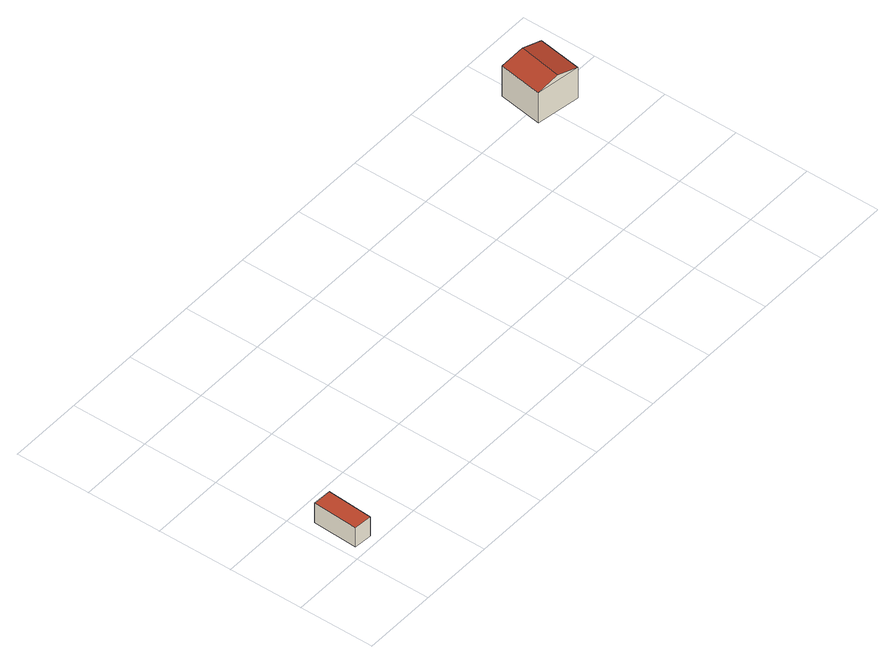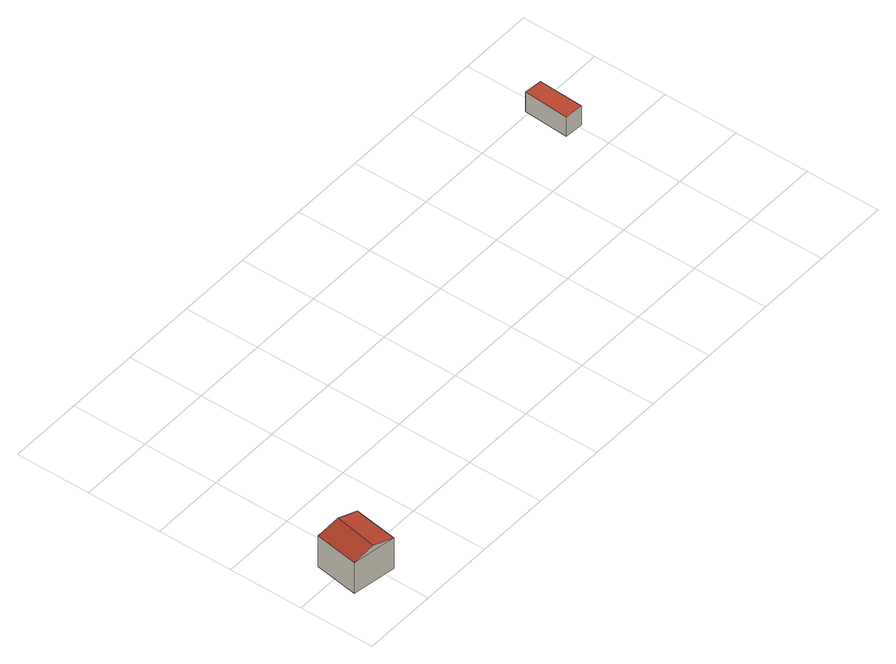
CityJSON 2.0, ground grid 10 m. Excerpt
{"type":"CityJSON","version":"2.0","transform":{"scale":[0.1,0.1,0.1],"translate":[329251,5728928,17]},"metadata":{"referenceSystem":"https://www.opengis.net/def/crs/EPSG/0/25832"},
"CityObjects":{
"building1":{"type":"Building","attributes":{"Geometrietyp2DReferenz":"3000","Gemeindeschluessel":"05170048","function":"31001_3200","roofType":"1000","measuredHeight":2.88},"geometry":[{"type":"Solid","lod":"2","boundaries":[[[[0,1,2,3]],[[4,5,1,0]],[[6,7,5,4]],[[3,2,7,6]],[[4,0,3,6]],[[1,5,7,2]]]],"semantics":{"surfaces":[{"type":"WallSurface"},{"type":"RoofSurface"},{"type":"GroundSurface"}],"values":[[0,0,0,0,1,2]]}}]},
"building2":{"type":"Building","attributes":{"Geometrietyp2DReferenz":"3000","Gemeindeschluessel":"05170048","function":"31001_3200","roofType":"3100","measuredHeight":5.39},"geometry":[{"type":"Solid","lod":"2","boundaries":[[[[8,9,10,11]],[[12,13,9,8]],[[14,15,13,12]],[[11,10,15,14]],[[8,16,12]],[[14,17,11]],[[11,17,16,8]],[[12,16,17,14]],[[9,13,15,10]]]],"semantics":{"surfaces":[{"type":"WallSurface"},{"type":"RoofSurface"},{"type":"GroundSurface"}],"values":[[0,0,0,0,0,0,1,1,2]]}}]}
},
"vertices":[
[32,65,46],[32,65,17],[7,66,17],[7,66,46],[28,4,46],[28,4,17],[4,6,46],[4,6,17],
[736,272,50],[736,272,4],[745,331,4],[745,331,50],[677,281,50],[677,281,4],[686,340,50],[686,340,4],[706,277,58],[716,335,58]
]}
